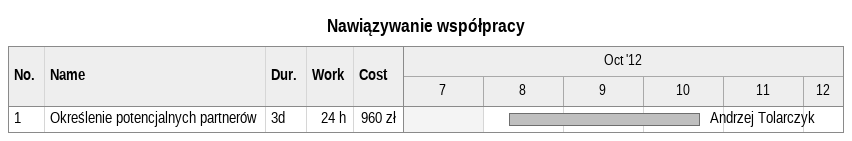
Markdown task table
Nawiązywanie współpracy

| ID | Task | Duration | Start | Finish | Resources | Work (h) | Cost (zł) |
|---|---|---|---|---|---|---|---|
| 1 | Określenie potencjalnych partnerów | 3d | 2012-10-08 | 2012-10-10 | Andrzej Tolarczyk | 24 | 960 |
